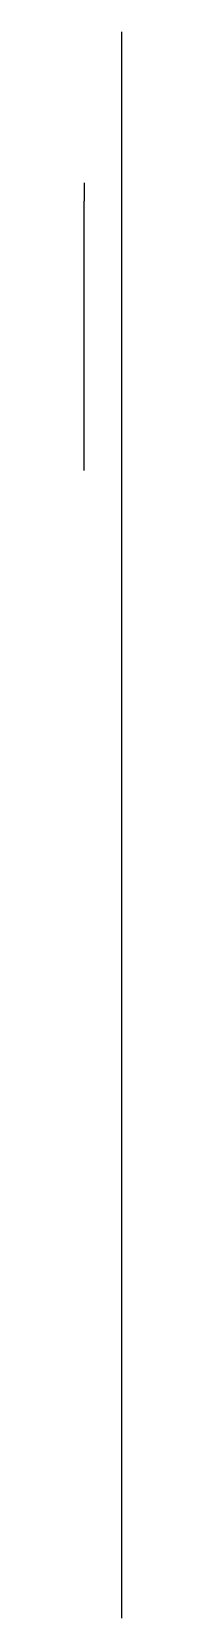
# Model space of a CAD drawing. Header units: millimetres. Extents: x 13679 to 14932, y -5406 to 46954.
import ezdxf

# ---------------------------------------------------------------- set-up
doc = ezdxf.new("R2010")
doc.units = ezdxf.units.MM

msp = doc.modelspace()

# ---------------------------------------------------------------- linework, layer by layer
msp.add_line((14932, -5406), (14932, 46954))
at = {"extrusion": (1, 0, 0)}
for p, q in [((13679, 41967, 1427), (13679, 41695, 1740)), ((13679, 41967, 1223), (13679, 41967, 1427)), ((13679, 41967, 1223), (13679, 41695, 1550)), ((13679, 41695, 1740), (13679, 41359, 1740)), ((13679, 41695, 1550), (13679, 41359, 1550)), ((13679, 38500, 90), (13679, 38863, 298)), ((13679, 38500, 276), (13679, 38787, 452)), ((13679, 37529, 523), (13679, 38500, 276)), ((13679, 37529, 326), (13679, 38500, 90)), ((13679, 36568, 523), (13679, 37529, 523)), ((13679, 36568, 326), (13679, 37529, 326)), ((13679, 36030, 200), (13679, 36568, 523)), ((13679, 36030, 24), (13679, 36568, 326)), ((13679, 33628, 616), (13679, 36030, 200)), ((13679, 35125, 172), (13679, 36030, 24)), ((13679, 33628, 416), (13679, 35125, 172)), ((13679, 32476, 752), (13679, 33628, 416)), ((13679, 32476, 978), (13679, 33628, 616)), ((13679, 32476, 752), (13679, 32476, 978))]:
    msp.add_line(p, q, dxfattribs=at)
for points in [[(13679, 38787, 452), (13679, 39897, 1340), (13679, 41359, 1740)], [(13679, 38863, 298), (13679, 39965, 1154), (13679, 41359, 1550)]]:
    msp.add_spline(points, degree=3)

doc.saveas('drawing.dxf')
